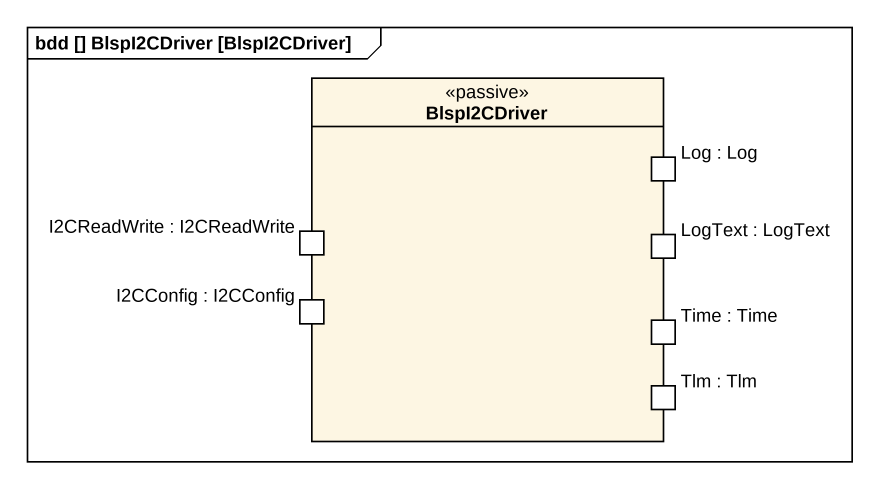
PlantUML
@startuml
mainframe bdd [] BlspI2CDriver [BlspI2CDriver]
rectangle BlspI2CDriver <<passive>> {
  port "Log : Log" as Log_Log
  port "I2CReadWrite : I2CReadWrite" as I2CReadWrite_I2CReadWrite
  port "LogText : LogText" as LogText_LogText
  port "I2CConfig : I2CConfig" as I2CConfig_I2CConfig
  port "Time : Time" as Time_Time
  port "Tlm : Tlm" as Tlm_Tlm
}
@enduml
